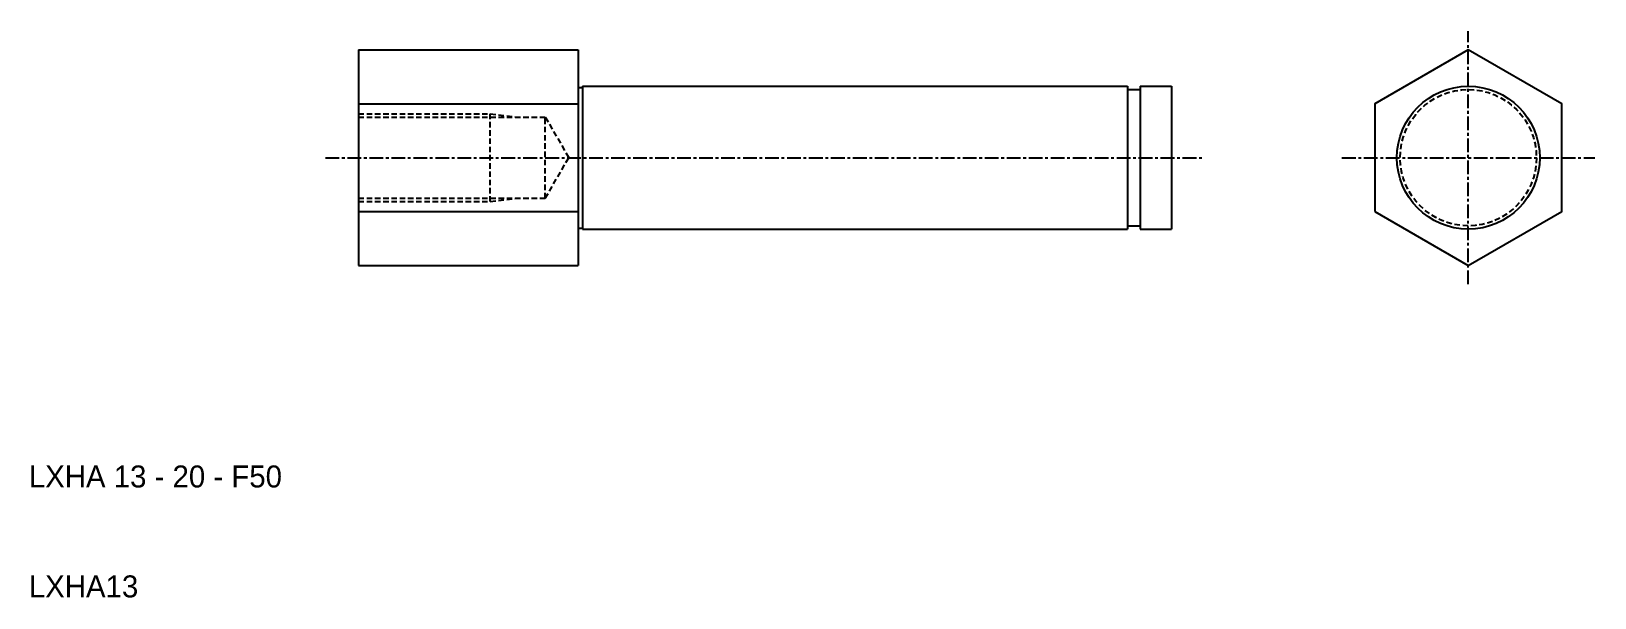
# Model space of a CAD drawing. Extents: x 95 to 238, y 3 to 54.
import ezdxf

# ---------------------------------------------------------------- set-up
doc = ezdxf.new("R2010")
doc.units = 0
doc.linetypes.add('CENTER', pattern=[2, 1.25, -0.25, 0.25, -0.25])
doc.linetypes.add('DASHED', pattern=[0.75, 0.5, -0.25])
doc.layers.get('0').update_dxf_attribs({"linetype": 'CONTINUOUS'})
doc.layers.add('CENTER', color=1, linetype='CENTER')

msp = doc.modelspace()

# ---------------------------------------------------------------- linework, layer by layer
at = {"color": 7, "linetype": 'CONTINUOUS'}
for p, q in [((125.16, 52.51), (125.16, 32.88)), ((125.16, 52.51), (145.16, 52.51)), ((145.16, 52.51), (145.16, 32.88)), ((145.16, 49.1), (145.56, 49.1)), ((145.56, 49.2), (195.16, 49.2)), ((145.56, 49.2), (145.56, 36.2)), ((195.16, 49.2), (195.16, 36.2)), ((195.16, 48.9), (196.31, 48.9)), ((196.31, 49.2), (199.16, 49.2)), ((196.31, 49.2), (196.31, 36.2)), ((199.16, 49.2), (199.16, 36.2)), ((125.16, 47.61), (145.16, 47.61)), ((125.16, 37.79), (145.16, 37.79)), ((145.16, 36.3), (145.56, 36.3)), ((145.56, 36.2), (195.16, 36.2)), ((195.16, 36.5), (196.31, 36.5)), ((196.31, 36.2), (199.16, 36.2)), ((125.16, 32.88), (145.16, 32.88))]:
    msp.add_line(p, q, dxfattribs=at)
at = {"color": 3, "linetype": 'DASHED'}
for p, q in [((125.16, 46.7), (137.16, 46.7)), ((125.16, 46.39), (142.16, 46.39)), ((137.16, 46.7), (139.66, 46.39)), ((137.16, 38.7), (137.16, 46.7)), ((142.16, 39.01), (142.16, 46.39)), ((142.16, 46.39), (144.3, 42.7)), ((142.16, 39.01), (144.3, 42.7)), ((125.16, 39.01), (142.16, 39.01)), ((125.16, 38.7), (137.16, 38.7)), ((137.16, 38.7), (139.66, 39.01))]:
    msp.add_line(p, q, dxfattribs=at)
at = {"color": 7, "linetype": 'CONTINUOUS'}
msp.add_lwpolyline([(217.66, 37.79), (226.16, 32.88), (234.66, 37.79), (234.66, 47.61), (226.16, 52.51), (217.66, 47.61)], close=True, dxfattribs=at)
msp.add_circle((226.16, 42.7), 6.5, dxfattribs=at)
at = {"color": 3, "linetype": 'DASHED'}
msp.add_circle((226.16, 42.7), 6.2, dxfattribs=at)
at = {"layer": 'CENTER', "color": 1, "linetype": 'CENTER'}
for p, q in [((226.16, 31.2), (226.16, 54.2)), ((122.16, 42.7), (202.16, 42.7)), ((214.66, 42.7), (237.66, 42.7))]:
    msp.add_line(p, q, dxfattribs=at)

# ---------------------------------------------------------------- texts
at = {"color": 7, "linetype": 'CONTINUOUS'}
for s, p in [('LXHA 13 - 20 - F50', (95.16, 12.7)), ('LXHA13', (95.16, 2.7))]:
    msp.add_text(s, height=2, dxfattribs=at).set_placement(p)

doc.saveas('drawing.dxf')
